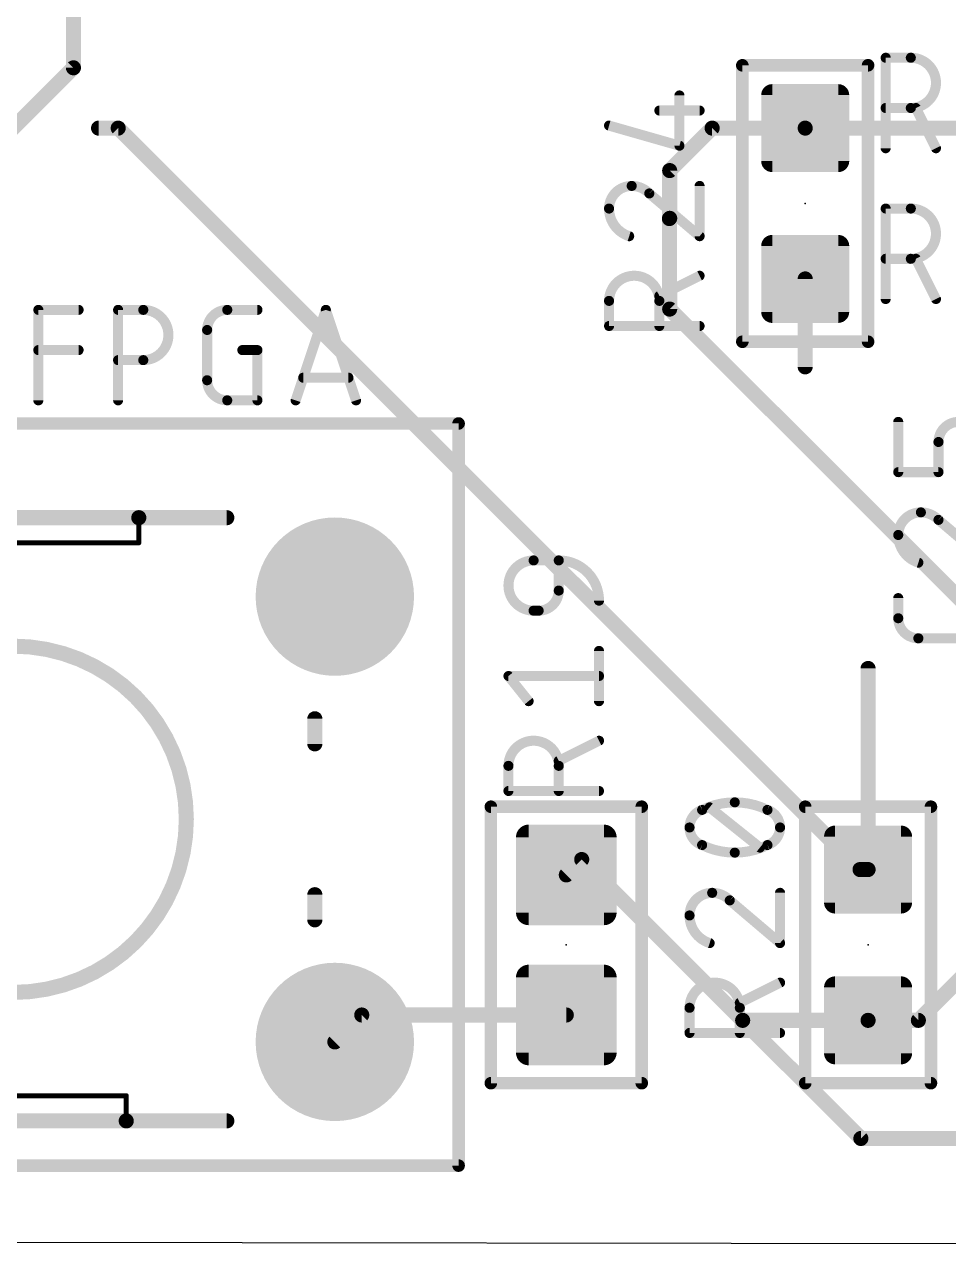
# Model space of a CAD drawing. Extents: x -12 to 108, y -5 to 75.
# Drawn here: x 68.06 to 77.39, y -0.13 to 12.22 of the extents above; entities that cross this region are included whole.
import ezdxf

# ---------------------------------------------------------------- set-up
doc = ezdxf.new("R2010")
doc.units = 0
doc.header["$MEASUREMENT"] = 0
doc.layers.get('0').update_dxf_attribs({"linetype": 'CONTINUOUS'})
for name, color, linetype in [('1', 12, 'CONTINUOUS'), ('17', 110, 'CONTINUOUS'), ('20', 31, 'CONTINUOUS'), ('21', 41, 'CONTINUOUS'), ('23', 53, 'CONTINUOUS'), ('25', 253, 'CONTINUOUS'), ('39', 12, 'CONTINUOUS')]:
    doc.layers.add(name, color=color, linetype=linetype)

# ---------------------------------------------------------------- blocks, each defined once
blk = doc.blocks.new('RECT162560X162560R25')
at = {"const_width": 0.127}
blk.add_lwpolyline([(0.4445, -0.381), (0.4445, 0.381, 0.4142), (0.381, 0.4445), (-0.381, 0.4445, 0.4142), (-0.4445, 0.381), (-0.4445, -0.381, 0.4142), (-0.381, -0.4445), (0.381, -0.4445, 0.4142)], format="xyb", close=True, dxfattribs=at)
blk.add_solid([(-0.4064, -0.4064), (0.4064, -0.4064), (-0.4064, 0.4064), (0.4064, 0.4064)])
blk = doc.blocks.new('RECT142240X142240R25')
at = {"const_width": 0.1111}
blk.add_lwpolyline([(0.3889, -0.3334), (0.3889, 0.3334, 0.4142), (0.3334, 0.3889), (-0.3334, 0.3889, 0.4142), (-0.3889, 0.3334), (-0.3889, -0.3334, 0.4142), (-0.3334, -0.3889), (0.3334, -0.3889, 0.4142)], format="xyb", close=True, dxfattribs=at)
blk.add_solid([(-0.3588, -0.3588), (0.3588, -0.3588), (-0.3588, 0.3588), (0.3588, 0.3588)])
blk = doc.blocks.new('ROUNDP')
at = {"const_width": 0.5}
blk.add_lwpolyline([(0, -0.25, 1), (0, 0.25, 1), (0, -0.25)], format="xyb", dxfattribs=at)

msp = doc.modelspace()

# ---------------------------------------------------------------- linework, layer by layer
at = {"layer": '1', "const_width": 0.1524}
for points in [[(68.5546, 25.4261), (68.5546, 11.7856)], [(68.5546, 11.7856), (66.6722, 9.9032)], [(69.0069, 11.176), (68.8086, 11.176)], [(76.4999, 3.683), (69.0069, 11.176)], [(75.0062, 11.176), (74.5772, 10.747)], [(75.946, 11.176), (75.0062, 11.176)], [(78.74, 11.176), (75.946, 11.176)], [(74.5772, 10.747), (74.5772, 10.2644)], [(74.5772, 10.2644), (74.5744, 10.2616)], [(74.5744, 10.2616), (74.5772, 9.3472)], [(75.946, 9.652), (75.946, 8.763)], [(74.5772, 9.3472), (77.851, 6.0734)], [(76.581, 5.715), (76.581, 3.683)], [(73.533, 3.6289), (73.6887, 3.7846)], [(75.3143, 2.159), (73.6887, 3.7846)], [(76.4999, 3.683), (76.581, 3.683)], [(77.851, 2.921), (77.089, 2.159)], [(71.4671, 2.2131), (71.195, 1.941)], [(73.533, 2.2131), (71.4671, 2.2131)], [(75.3143, 2.159), (76.581, 2.159)], [(76.5081, 0.9652), (75.3143, 2.159)], [(77.089, 2.159), (76.581, 2.159)], [(83.1342, 0.9652), (76.5081, 0.9652)]]:
    msp.add_lwpolyline(points, dxfattribs=at)
at = {"layer": '1', "const_width": 0.0762}
for points in [[(68.5815, 11.7587, 1), (68.5277, 11.8125)], [(68.5165, 11.7856, 1), (68.5927, 11.7856)], [(68.8086, 11.2141, 1), (68.8086, 11.1379)], [(69.0338, 11.2029, 1), (68.9799, 11.1491)], [(69.0069, 11.1379, 1), (69.0069, 11.2141)], [(75.0062, 11.2141, 1), (75.0062, 11.1379)], [(75.0331, 11.1491, 1), (74.9793, 11.2029)], [(75.946, 11.2141, 1), (75.946, 11.1379)], [(75.946, 11.1379, 1), (75.946, 11.2141)], [(74.6153, 10.747, 1), (74.5391, 10.747)], [(74.5503, 10.7739, 1), (74.6041, 10.7201)], [(74.6125, 10.2617, 1), (74.5363, 10.2615)], [(74.5475, 10.2885, 1), (74.6013, 10.2347)], [(74.5391, 10.2644, 1), (74.6153, 10.2644)], [(74.6041, 10.2375, 1), (74.5503, 10.2913)], [(75.9841, 9.652, 1), (75.9079, 9.652)], [(74.6041, 9.3741, 1), (74.5503, 9.3203)], [(74.5391, 9.3471, 1), (74.6153, 9.3473)], [(75.9079, 8.763, 1), (75.9841, 8.763)], [(76.6191, 5.715, 1), (76.5429, 5.715)], [(73.7156, 3.8115, 1), (73.6618, 3.7577)], [(73.7156, 3.7577, 1), (73.6618, 3.8115)], [(76.4999, 3.7211, 1), (76.4999, 3.6449)], [(76.4729, 3.6561, 1), (76.5268, 3.7099)], [(76.5429, 3.683, 1), (76.6191, 3.683)], [(76.581, 3.6449, 1), (76.581, 3.7211)], [(73.5061, 3.6558, 1), (73.5599, 3.602)], [(71.4671, 2.2512, 1), (71.4671, 2.175)], [(71.494, 2.1862, 1), (71.4402, 2.24)], [(73.533, 2.175, 1), (73.533, 2.2512)], [(75.3143, 2.1971, 1), (75.3143, 2.1209)], [(75.3412, 2.1859, 1), (75.2874, 2.1321)], [(75.2874, 2.1321, 1), (75.3412, 2.1859)], [(76.581, 2.1971, 1), (76.581, 2.1209)], [(76.581, 2.1209, 1), (76.581, 2.1971)], [(77.0621, 2.1859, 1), (77.1159, 2.1321)], [(77.089, 2.1209, 1), (77.089, 2.1971)], [(71.1681, 1.9679, 1), (71.2219, 1.9141)], [(76.5081, 1.0033, 1), (76.5081, 0.9271)], [(76.4812, 0.9383, 1), (76.535, 0.9921)]]:
    msp.add_lwpolyline(points, format="xyb", dxfattribs=at)
at = {"layer": '20'}
msp.add_line((0, 0), (103.5104, -0.127), dxfattribs=at)
at = {"layer": '21'}
for points, const_width in [([(75.311, 11.8428, 1), (75.311, 11.7792)], 0.0635), ([(75.3428, 11.811, 1), (75.2793, 11.811)], 0.0635), ([(76.6128, 11.811, 1), (76.5493, 11.811)], 0.0635), ([(76.581, 11.7792, 1), (76.581, 11.8428)], 0.0635), ([(75.311, 9.0488, 1), (75.311, 8.9853)], 0.0635), ([(75.2793, 9.017, 1), (75.3428, 9.017)], 0.0635), ([(76.5493, 9.017, 1), (76.6128, 9.017)], 0.0635), ([(76.581, 8.9853, 1), (76.581, 9.0488)], 0.0635), ([(69.215, 7.2771, 1), (69.215, 7.2009)], 0.0762), ([(69.215, 7.2009, 1), (69.215, 7.2771)], 0.0762), ([(70.104, 7.2009, 1), (70.104, 7.2771)], 0.0762), ([(69.2277, 7.239, 1), (69.2023, 7.239)], 0.0254), ([(69.2023, 6.985, 1), (69.2277, 6.985)], 0.0254), ([(69.215, 6.9723, 1), (69.215, 6.9977)], 0.0254), ([(67.945, 2.441, 1), (67.945, 5.941, 1), (67.945, 2.441)], 0.1524), ([(71.0311, 5.207, 1), (70.9549, 5.207)], 0.0762), ([(70.9549, 4.953, 1), (71.0311, 4.953)], 0.0762), ([(72.8028, 4.318, 1), (72.7392, 4.318)], 0.0635), ([(72.771, 4.3498, 1), (72.771, 4.2863)], 0.0635), ([(74.3268, 4.318, 1), (74.2632, 4.318)], 0.0635), ([(74.295, 4.2863, 1), (74.295, 4.3498)], 0.0635), ([(75.9778, 4.318, 1), (75.9142, 4.318)], 0.0635), ([(75.946, 4.3498, 1), (75.946, 4.2863)], 0.0635), ([(77.2478, 4.318, 1), (77.1843, 4.318)], 0.0635), ([(77.216, 4.2863, 1), (77.216, 4.3498)], 0.0635), ([(71.0311, 3.429, 1), (70.9549, 3.429)], 0.0762), ([(70.9549, 3.175, 1), (71.0311, 3.175)], 0.0762), ([(72.7392, 1.524, 1), (72.8028, 1.524)], 0.0635), ([(72.771, 1.5557, 1), (72.771, 1.4923)], 0.0635), ([(74.2632, 1.524, 1), (74.3268, 1.524)], 0.0635), ([(74.295, 1.4923, 1), (74.295, 1.5557)], 0.0635), ([(75.9142, 1.524, 1), (75.9778, 1.524)], 0.0635), ([(75.946, 1.5557, 1), (75.946, 1.4923)], 0.0635), ([(77.1843, 1.524, 1), (77.2478, 1.524)], 0.0635), ([(77.216, 1.4923, 1), (77.216, 1.5557)], 0.0635), ([(69.1007, 1.397, 1), (69.0753, 1.397)], 0.0254), ([(69.088, 1.3843, 1), (69.088, 1.4097)], 0.0254), ([(69.088, 1.1811, 1), (69.088, 1.1049)], 0.0762), ([(69.088, 1.1049, 1), (69.088, 1.1811)], 0.0762), ([(69.0753, 1.143, 1), (69.1007, 1.143)], 0.0254), ([(70.104, 1.1049, 1), (70.104, 1.1811)], 0.0762)]:
    msp.add_lwpolyline(points, format="xyb", dxfattribs=dict(at, const_width=const_width))
for points, const_width in [([(75.311, 9.017), (75.311, 11.811)], 0.127), ([(75.311, 11.811), (76.581, 11.811)], 0.127), ([(76.581, 11.811), (76.581, 9.017)], 0.127), ([(76.581, 9.017), (75.311, 9.017)], 0.127), ([(69.215, 7.239), (66.675, 7.239)], 0.1524), ([(70.104, 7.239), (69.215, 7.239)], 0.1524), ([(69.215, 6.985), (69.215, 7.239)], 0.0508), ([(69.215, 6.985), (66.675, 6.985)], 0.0508), ([(70.993, 4.953), (70.993, 5.207)], 0.1524), ([(72.771, 1.524), (72.771, 4.318)], 0.127), ([(72.771, 4.318), (74.295, 4.318)], 0.127), ([(74.295, 4.318), (74.295, 1.524)], 0.127), ([(75.946, 1.524), (75.946, 4.318)], 0.127), ([(75.946, 4.318), (77.216, 4.318)], 0.127), ([(77.216, 4.318), (77.216, 1.524)], 0.127), ([(70.993, 3.429), (70.993, 3.175)], 0.1524), ([(74.295, 1.524), (72.771, 1.524)], 0.127), ([(77.216, 1.524), (75.946, 1.524)], 0.127), ([(69.088, 1.397), (66.675, 1.397)], 0.0508), ([(69.088, 1.397), (69.088, 1.143)], 0.0508), ([(66.675, 1.143), (69.088, 1.143)], 0.1524), ([(69.088, 1.143), (70.104, 1.143)], 0.1524)]:
    msp.add_lwpolyline(points, dxfattribs=dict(at, const_width=const_width))
at = {"layer": '23'}
for p in [(75.946, 10.414), (73.533, 2.921), (76.581, 2.921)]:
    msp.add_point(p, dxfattribs=at)
at = {"layer": '25', "const_width": 0.1016}
for points in [[(76.7588, 10.9728), (76.7588, 11.8872)], [(76.7588, 11.8872), (77.0128, 11.8872)], [(74.676, 10.9982), (74.676, 11.5062)], [(74.4728, 11.3538), (74.8792, 11.3538)], [(77.0128, 11.3792), (76.7588, 11.3792)], [(77.2668, 10.9728), (77.0636, 11.3792)], [(73.9648, 11.2014), (74.676, 10.9982)], [(74.8792, 10.0838), (74.8792, 10.5918)], [(74.3712, 10.5156), (74.8792, 10.0838)], [(76.7588, 9.4488), (76.7588, 10.3632)], [(76.7588, 10.3632), (77.0128, 10.3632)], [(77.0128, 9.8552), (76.7588, 9.8552)], [(77.2668, 9.4488), (77.0636, 9.8552)], [(74.8792, 9.684), (74.4728, 9.4808)], [(68.2004, 8.4248), (68.2004, 9.3392)], [(68.2004, 9.3392), (68.6068, 9.3392)], [(69.0061, 8.4248), (69.0061, 9.3392)], [(69.0061, 9.3392), (69.2601, 9.3392)], [(70.1085, 9.3392), (70.4133, 9.3392)], [(70.7993, 8.4248), (71.1041, 9.3392)], [(71.1041, 9.3392), (71.4089, 8.4248)], [(73.9648, 9.176), (73.9648, 9.43)], [(74.4728, 9.43), (74.4728, 9.176)], [(69.9053, 8.628), (69.9053, 9.136)], [(74.8792, 9.176), (73.9648, 9.176)], [(68.2004, 8.9328), (68.6068, 8.9328)], [(70.2609, 8.9328), (70.4133, 8.9328)], [(70.4133, 8.9328), (70.4133, 8.4248)], [(69.2601, 8.8312), (69.0061, 8.8312)], [(71.3327, 8.6534), (70.8755, 8.6534)], [(70.4133, 8.4248), (70.1085, 8.4248)], [(76.8858, 7.6992), (76.8858, 8.2072)], [(77.2922, 8.004), (77.2922, 7.6992)], [(77.2922, 7.6992), (76.8858, 7.6992)], [(77.2922, 7.2166), (77.8002, 6.7848)], [(73.2028, 6.8072), (73.4568, 6.8072)], [(73.4568, 6.8072), (73.4568, 6.5024)], [(76.8858, 6.223), (76.8858, 6.4262)], [(73.2536, 6.2992), (73.2028, 6.2992)], [(77.597, 6.0198), (77.089, 6.0198)], [(73.8632, 5.3848), (73.8632, 5.8928)], [(73.152, 5.3848), (72.9488, 5.6388)], [(72.9488, 5.6388), (73.8632, 5.6388)], [(73.8632, 4.985), (73.4568, 4.7818)], [(72.9488, 4.477), (72.9488, 4.731)], [(73.4568, 4.731), (73.4568, 4.477)], [(73.8632, 4.477), (72.9488, 4.477)], [(75.4888, 3.905), (74.9808, 4.3114)], [(75.692, 2.9398), (75.692, 3.4478)], [(75.184, 3.3716), (75.692, 2.9398)], [(75.692, 2.54), (75.2856, 2.3368)], [(74.7776, 2.032), (74.7776, 2.286)], [(75.2856, 2.286), (75.2856, 2.032)], [(75.692, 2.032), (74.7776, 2.032)]]:
    msp.add_lwpolyline(points, dxfattribs=at)
at = {"layer": '25'}
for points, const_width in [([(76.7842, 11.8872, 1), (76.7334, 11.8872)], 0.0508), ([(76.7588, 11.9126, 1), (76.7588, 11.8618)], 0.0508), ([(77.0128, 11.3792, 1), (77.0128, 11.8872)], 0.1016), ([(77.0128, 11.9126, 1), (77.0128, 11.8618)], 0.0508), ([(77.0128, 11.8618, 1), (77.0128, 11.9126)], 0.0508), ([(74.7014, 11.5062, 1), (74.6506, 11.5062)], 0.0508), ([(74.4728, 11.3792, 1), (74.4728, 11.3284)], 0.0508), ([(74.8792, 11.3284, 1), (74.8792, 11.3792)], 0.0508), ([(76.7588, 11.4046, 1), (76.7588, 11.3538)], 0.0508), ([(77.0128, 11.4046, 1), (77.0128, 11.3538)], 0.0508), ([(77.0128, 11.3538, 1), (77.0128, 11.4046)], 0.0508), ([(77.0863, 11.3906, 1), (77.0409, 11.3678)], 0.0508), ([(73.9718, 11.2258, 1), (73.9578, 11.177)], 0.0508), ([(74.6506, 10.9982, 1), (74.7014, 10.9982)], 0.0508), ([(74.669, 10.9738, 1), (74.683, 11.0226)], 0.0508), ([(76.7334, 10.9728, 1), (76.7842, 10.9728)], 0.0508), ([(77.2441, 10.9614, 1), (77.2895, 10.9842)], 0.0508), ([(74.1934, 10.5918, 0.4142), (73.9648, 10.3632)], 0.1016), ([(74.3712, 10.5156, 0.2053), (74.1934, 10.5918)], 0.1016), ([(74.1934, 10.6172, 1), (74.1934, 10.5664)], 0.0508), ([(74.1934, 10.5664, 1), (74.1934, 10.6172)], 0.0508), ([(74.9046, 10.5918, 1), (74.8538, 10.5918)], 0.0508), ([(74.3877, 10.535, 1), (74.3547, 10.4962)], 0.0508), ([(74.3528, 10.4981, 1), (74.3896, 10.5331)], 0.0508), ([(73.9648, 10.3632, 0.3252), (74.168, 10.0838)], 0.1016), ([(73.9902, 10.3632, 1), (73.9394, 10.3632)], 0.0508), ([(73.9394, 10.3632, 1), (73.9902, 10.3632)], 0.0508), ([(76.7842, 10.3632, 1), (76.7334, 10.3632)], 0.0508), ([(76.7588, 10.3886, 1), (76.7588, 10.3378)], 0.0508), ([(77.0128, 9.8552, 1), (77.0128, 10.3632)], 0.1016), ([(77.0128, 10.3886, 1), (77.0128, 10.3378)], 0.0508), ([(77.0128, 10.3378, 1), (77.0128, 10.3886)], 0.0508), ([(74.1602, 10.0596, 1), (74.1758, 10.108)], 0.0508), ([(74.8627, 10.0644, 1), (74.8957, 10.1032)], 0.0508), ([(74.8538, 10.0838, 1), (74.9046, 10.0838)], 0.0508), ([(76.7588, 9.8806, 1), (76.7588, 9.8298)], 0.0508), ([(77.0128, 9.8806, 1), (77.0128, 9.8298)], 0.0508), ([(77.0128, 9.8298, 1), (77.0128, 9.8806)], 0.0508), ([(77.0863, 9.8666, 1), (77.0409, 9.8438)], 0.0508), ([(74.4728, 9.43, 1), (73.9648, 9.43)], 0.1016), ([(74.8906, 9.6613, 1), (74.8678, 9.7067)], 0.0508), ([(74.4614, 9.5035, 1), (74.4842, 9.4581)], 0.0508), ([(68.2258, 9.3392, 1), (68.175, 9.3392)], 0.0508), ([(68.2004, 9.3646, 1), (68.2004, 9.3138)], 0.0508), ([(68.6068, 9.3138, 1), (68.6068, 9.3646)], 0.0508), ([(69.0315, 9.3392, 1), (68.9807, 9.3392)], 0.0508), ([(69.0061, 9.3646, 1), (69.0061, 9.3138)], 0.0508), ([(69.2601, 8.8312, 1), (69.2601, 9.3392)], 0.1016), ([(69.2601, 9.3646, 1), (69.2601, 9.3138)], 0.0508), ([(69.2601, 9.3138, 1), (69.2601, 9.3646)], 0.0508), ([(70.1085, 9.3392, 0.4142), (69.9053, 9.136)], 0.1016), ([(70.1085, 9.3646, 1), (70.1085, 9.3138)], 0.0508), ([(70.1085, 9.3138, 1), (70.1085, 9.3646)], 0.0508), ([(70.4133, 9.3138, 1), (70.4133, 9.3646)], 0.0508), ([(71.1282, 9.3473, 1), (71.08, 9.3312)], 0.0508), ([(71.1282, 9.3312, 1), (71.08, 9.3473)], 0.0508), ([(73.9902, 9.43, 1), (73.9394, 9.43)], 0.0508), ([(73.9394, 9.43, 1), (73.9902, 9.43)], 0.0508), ([(74.4982, 9.43, 1), (74.4474, 9.43)], 0.0508), ([(74.4474, 9.43, 1), (74.4982, 9.43)], 0.0508), ([(76.7334, 9.4488, 1), (76.7842, 9.4488)], 0.0508), ([(77.2441, 9.4374, 1), (77.2895, 9.4602)], 0.0508), ([(69.9307, 9.136, 1), (69.8799, 9.136)], 0.0508), ([(69.8799, 9.136, 1), (69.9307, 9.136)], 0.0508), ([(73.9648, 9.2014, 1), (73.9648, 9.1506)], 0.0508), ([(73.9394, 9.176, 1), (73.9902, 9.176)], 0.0508), ([(74.4474, 9.176, 1), (74.4982, 9.176)], 0.0508), ([(74.8792, 9.1506, 1), (74.8792, 9.2014)], 0.0508), ([(68.2004, 8.9582, 1), (68.2004, 8.9074)], 0.0508), ([(68.6068, 8.9074, 1), (68.6068, 8.9582)], 0.0508), ([(70.2609, 8.9582, 1), (70.2609, 8.9074)], 0.0508), ([(70.4387, 8.9328, 1), (70.3879, 8.9328)], 0.0508), ([(70.4133, 8.9074, 1), (70.4133, 8.9582)], 0.0508), ([(69.0061, 8.8566, 1), (69.0061, 8.8058)], 0.0508), ([(69.2601, 8.8566, 1), (69.2601, 8.8058)], 0.0508), ([(69.2601, 8.8058, 1), (69.2601, 8.8566)], 0.0508), ([(69.9053, 8.628, 0.4142), (70.1085, 8.4248)], 0.1016), ([(69.9307, 8.628, 1), (69.8799, 8.628)], 0.0508), ([(69.8799, 8.628, 1), (69.9307, 8.628)], 0.0508), ([(70.8755, 8.6788, 1), (70.8755, 8.628)], 0.0508), ([(71.3327, 8.628, 1), (71.3327, 8.6788)], 0.0508), ([(68.175, 8.4248, 1), (68.2258, 8.4248)], 0.0508), ([(68.9807, 8.4248, 1), (69.0315, 8.4248)], 0.0508), ([(70.1085, 8.4502, 1), (70.1085, 8.3994)], 0.0508), ([(70.1085, 8.3994, 1), (70.1085, 8.4502)], 0.0508), ([(70.3879, 8.4248, 1), (70.4387, 8.4248)], 0.0508), ([(70.4133, 8.3994, 1), (70.4133, 8.4502)], 0.0508), ([(70.7752, 8.4329, 1), (70.8234, 8.4168)], 0.0508), ([(71.3848, 8.4168, 1), (71.433, 8.4329)], 0.0508), ([(76.9112, 8.2072, 1), (76.8604, 8.2072)], 0.0508), ([(77.4954, 8.2072, 0.4142), (77.2922, 8.004)], 0.1016), ([(77.3176, 8.004, 1), (77.2668, 8.004)], 0.0508), ([(77.2668, 8.004, 1), (77.3176, 8.004)], 0.0508), ([(76.8858, 7.7246, 1), (76.8858, 7.6738)], 0.0508), ([(76.8604, 7.6992, 1), (76.9112, 7.6992)], 0.0508), ([(77.2668, 7.6992, 1), (77.3176, 7.6992)], 0.0508), ([(77.2922, 7.6738, 1), (77.2922, 7.7246)], 0.0508), ([(77.1144, 7.2928, 0.4142), (76.8858, 7.0642)], 0.1016), ([(77.2922, 7.2166, 0.2053), (77.1144, 7.2928)], 0.1016), ([(77.1144, 7.3182, 1), (77.1144, 7.2674)], 0.0508), ([(77.1144, 7.2674, 1), (77.1144, 7.3182)], 0.0508), ([(77.3087, 7.2359, 1), (77.2757, 7.1972)], 0.0508), ([(77.2738, 7.1991, 1), (77.3106, 7.2341)], 0.0508), ([(76.8858, 7.0642, 0.3252), (77.089, 6.7848)], 0.1016), ([(76.9112, 7.0642, 1), (76.8604, 7.0642)], 0.0508), ([(76.8604, 7.0642, 1), (76.9112, 7.0642)], 0.0508), ([(73.2028, 6.8072, 1), (73.2028, 6.2992)], 0.1016), ([(73.2028, 6.8326, 1), (73.2028, 6.7818)], 0.0508), ([(73.2028, 6.7818, 1), (73.2028, 6.8326)], 0.0508), ([(73.4822, 6.8072, 1), (73.4314, 6.8072)], 0.0508), ([(73.8632, 6.4008, 0.4142), (73.4568, 6.8072)], 0.1016), ([(73.4568, 6.8326, 1), (73.4568, 6.7818)], 0.0508), ([(73.4568, 6.7818, 1), (73.4568, 6.8326)], 0.0508), ([(77.0812, 6.7606, 1), (77.0968, 6.8089)], 0.0508), ([(73.2536, 6.2992, 0.4142), (73.4568, 6.5024)], 0.1016), ([(73.4822, 6.5024, 1), (73.4314, 6.5024)], 0.0508), ([(73.4314, 6.5024, 1), (73.4822, 6.5024)], 0.0508), ([(73.8378, 6.4008, 1), (73.8886, 6.4008)], 0.0508), ([(76.9112, 6.4262, 1), (76.8604, 6.4262)], 0.0508), ([(73.2028, 6.3246, 1), (73.2028, 6.2738)], 0.0508), ([(73.2028, 6.2738, 1), (73.2028, 6.3246)], 0.0508), ([(73.2536, 6.3246, 1), (73.2536, 6.2738)], 0.0508), ([(73.2536, 6.2738, 1), (73.2536, 6.3246)], 0.0508), ([(76.8858, 6.223, 0.4142), (77.089, 6.0198)], 0.1016), ([(76.9112, 6.223, 1), (76.8604, 6.223)], 0.0508), ([(76.8604, 6.223, 1), (76.9112, 6.223)], 0.0508), ([(77.089, 6.0452, 1), (77.089, 5.9944)], 0.0508), ([(77.089, 5.9944, 1), (77.089, 6.0452)], 0.0508), ([(73.8886, 5.8928, 1), (73.8378, 5.8928)], 0.0508), ([(72.9488, 5.6642, 1), (72.9488, 5.6134)], 0.0508), ([(72.9686, 5.6547, 1), (72.929, 5.6229)], 0.0508), ([(73.8632, 5.6134, 1), (73.8632, 5.6642)], 0.0508), ([(73.1322, 5.3689, 1), (73.1718, 5.4007)], 0.0508), ([(73.8378, 5.3848, 1), (73.8886, 5.3848)], 0.0508), ([(73.4568, 4.731, 1), (72.9488, 4.731)], 0.1016), ([(73.8746, 4.9623, 1), (73.8518, 5.0077)], 0.0508), ([(73.4454, 4.8045, 1), (73.4682, 4.7591)], 0.0508), ([(72.9742, 4.731, 1), (72.9234, 4.731)], 0.0508), ([(72.9234, 4.731, 1), (72.9742, 4.731)], 0.0508), ([(73.4822, 4.731, 1), (73.4314, 4.731)], 0.0508), ([(73.4314, 4.731, 1), (73.4822, 4.731)], 0.0508), ([(72.9488, 4.5024, 1), (72.9488, 4.4516)], 0.0508), ([(72.9234, 4.477, 1), (72.9742, 4.477)], 0.0508), ([(73.4314, 4.477, 1), (73.4822, 4.477)], 0.0508), ([(73.8632, 4.4516, 1), (73.8632, 4.5024)], 0.0508), ([(74.9046, 4.286, 0.3205), (74.7776, 4.1082)], 0.1016), ([(75.2348, 4.3622, 0.1139), (74.9046, 4.286)], 0.1016), ([(74.8935, 4.3088, 1), (74.9157, 4.2631)], 0.0508), ([(74.9128, 4.2619, 1), (74.8964, 4.31)], 0.0508), ([(74.9967, 4.3312, 1), (74.9649, 4.2915)], 0.0508), ([(75.565, 4.286, 0.1139), (75.2348, 4.3622)], 0.1016), ([(75.2348, 4.3876, 1), (75.2348, 4.3368)], 0.0508), ([(75.2348, 4.3368, 1), (75.2348, 4.3876)], 0.0508), ([(75.5732, 4.31, 1), (75.5568, 4.2619)], 0.0508), ([(75.692, 4.1082, 0.3205), (75.565, 4.286)], 0.1016), ([(75.5539, 4.2631, 1), (75.5761, 4.3088)], 0.0508), ([(74.7776, 4.1082, 0.3205), (74.9046, 3.9304)], 0.1016), ([(74.803, 4.1082, 1), (74.7522, 4.1082)], 0.0508), ([(74.7522, 4.1082, 1), (74.803, 4.1082)], 0.0508), ([(75.565, 3.9304, 0.3205), (75.692, 4.1082)], 0.1016), ([(75.7174, 4.1082, 1), (75.6666, 4.1082)], 0.0508), ([(75.6666, 4.1082, 1), (75.7174, 4.1082)], 0.0508), ([(74.9046, 3.9304, 0.1139), (75.2348, 3.8542)], 0.1016), ([(74.9157, 3.9532, 1), (74.8935, 3.9075)], 0.0508), ([(74.8964, 3.9063, 1), (74.9128, 3.9544)], 0.0508), ([(75.2348, 3.8542, 0.1139), (75.565, 3.9304)], 0.1016), ([(75.5568, 3.9544, 1), (75.5732, 3.9063)], 0.0508), ([(75.5761, 3.9075, 1), (75.5539, 3.9532)], 0.0508), ([(75.2348, 3.8796, 1), (75.2348, 3.8288)], 0.0508), ([(75.2348, 3.8288, 1), (75.2348, 3.8796)], 0.0508), ([(75.4729, 3.8851, 1), (75.5047, 3.9248)], 0.0508), ([(75.0062, 3.4478, 0.4142), (74.7776, 3.2192)], 0.1016), ([(75.184, 3.3716, 0.2053), (75.0062, 3.4478)], 0.1016), ([(75.0062, 3.4732, 1), (75.0062, 3.4224)], 0.0508), ([(75.0062, 3.4224, 1), (75.0062, 3.4732)], 0.0508), ([(75.7174, 3.4478, 1), (75.6666, 3.4478)], 0.0508), ([(75.2005, 3.3909, 1), (75.1675, 3.3522)], 0.0508), ([(75.1656, 3.3541, 1), (75.2024, 3.3891)], 0.0508), ([(74.7776, 3.2192, 0.3252), (74.9808, 2.9398)], 0.1016), ([(74.803, 3.2192, 1), (74.7522, 3.2192)], 0.0508), ([(74.7522, 3.2192, 1), (74.803, 3.2192)], 0.0508), ([(74.973, 2.9156, 1), (74.9886, 2.9639)], 0.0508), ([(75.6666, 2.9398, 1), (75.7174, 2.9398)], 0.0508), ([(75.6755, 2.9204, 1), (75.7085, 2.9591)], 0.0508), ([(75.2856, 2.286, 1), (74.7776, 2.286)], 0.1016), ([(75.7034, 2.5173, 1), (75.6806, 2.5627)], 0.0508), ([(75.2742, 2.3595, 1), (75.297, 2.3141)], 0.0508), ([(74.803, 2.286, 1), (74.7522, 2.286)], 0.0508), ([(74.7522, 2.286, 1), (74.803, 2.286)], 0.0508), ([(75.311, 2.286, 1), (75.2602, 2.286)], 0.0508), ([(75.2602, 2.286, 1), (75.311, 2.286)], 0.0508), ([(74.7776, 2.0574, 1), (74.7776, 2.0066)], 0.0508), ([(74.7522, 2.032, 1), (74.803, 2.032)], 0.0508), ([(75.2602, 2.032, 1), (75.311, 2.032)], 0.0508), ([(75.692, 2.0066, 1), (75.692, 2.0574)], 0.0508)]:
    msp.add_lwpolyline(points, format="xyb", dxfattribs=dict(at, const_width=const_width))
at = {"layer": '39', "const_width": 0.127}
for points in [[(63.445, 8.191), (72.445, 8.191)], [(72.445, 8.191), (72.445, 0.691)], [(72.445, 0.691), (63.445, 0.691)]]:
    msp.add_lwpolyline(points, dxfattribs=at)
at = {"layer": '39', "const_width": 0.0635}
for points in [[(72.4768, 8.191, 1), (72.4133, 8.191)], [(72.445, 8.1593, 1), (72.445, 8.2228)], [(72.445, 0.6593, 1), (72.445, 0.7228)], [(72.4133, 0.691, 1), (72.4768, 0.691)]]:
    msp.add_lwpolyline(points, format="xyb", dxfattribs=at)

# ---------------------------------------------------------------- block references
at = {"layer": '1'}
for name, p, rotation in [('RECT142240X142240R25', (75.946, 11.176), 90), ('RECT142240X142240R25', (75.946, 9.652), 90), ('RECT162560X162560R25', (73.533, 3.6289), 90), ('RECT142240X142240R25', (76.581, 3.683), 270), ('RECT162560X162560R25', (73.533, 2.2131), 90), ('RECT142240X142240R25', (76.581, 2.159), 270)]:
    msp.add_blockref(name, p, dxfattribs=dict(at, rotation=rotation))
at = {"layer": '17', "xscale": 1.6, "yscale": 1.6}
for p in [(71.195, 6.441), (71.195, 6.441), (71.195, 1.941), (71.195, 1.941)]:
    msp.add_blockref('ROUNDP', p, dxfattribs=at)

doc.saveas('drawing.dxf')
